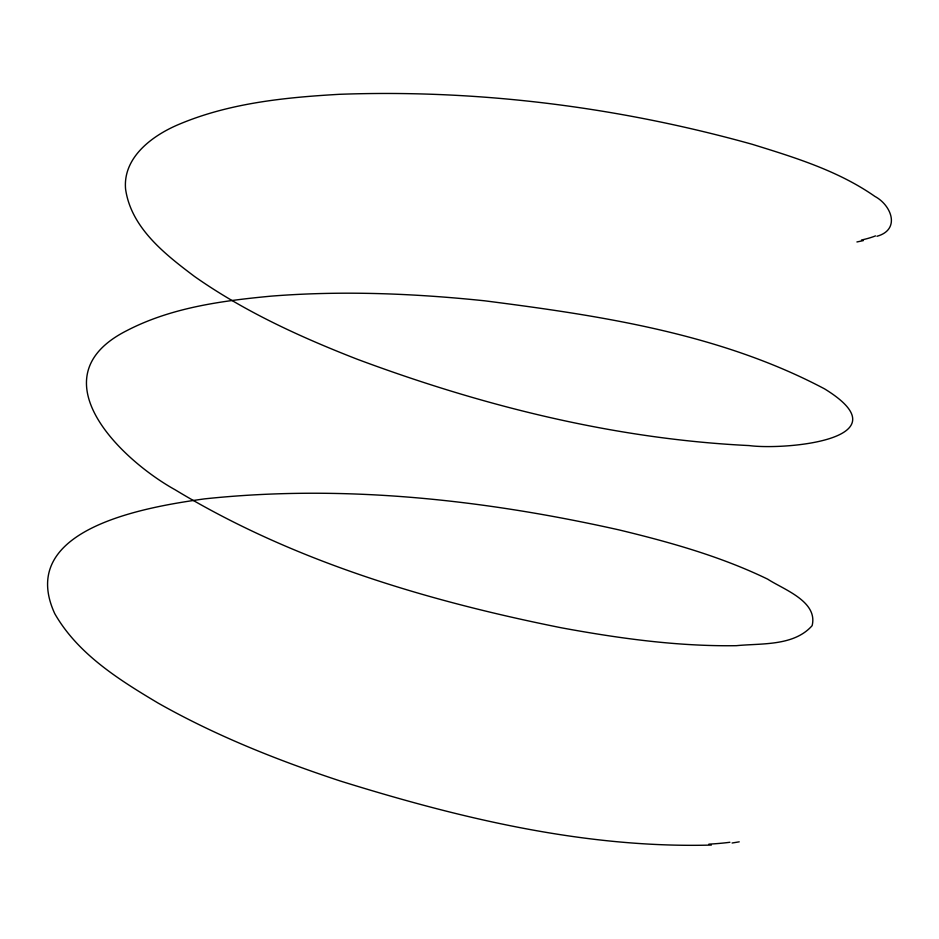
<?xml version="1.0" encoding="UTF-8"?>
<svg xmlns="http://www.w3.org/2000/svg" width="939" height="939" viewBox="0 0 939 939"><rect width="100%" height="100%" fill="white"/><g stroke="black" fill="none" stroke-linecap="round" stroke-linejoin="round"><path stroke-width="1.41" d="M876.979 236.276C900.806 229.632 891.51 205.265 874.913 196.427C838.163 170.71 794.511 157.388 752.104 144.266C618.226 106.917 478.432 89.264 339.46 94.311C284.81 97.445 228.893 103.032 178.07 124.723C152.177 135.756 122.774 157.459 125.568 189.044C131.096 227.966 165.158 254.34 194.561 276.5C244.551 311.631 300.562 337.124 357.289 359.25C482.881 406.059 614.975 439.088 749.216 445.579C783.854 450.262 907.567 439.898 824.559 388.863C720.166 333.58 600.537 315.645 484.7 300.809C413.841 293.438 342.277 290.503 271.183 296.137C222.003 300.773 171.379 307.523 126.976 330.551C35.412 376.633 119.992 459.218 175.264 489.853C293.074 561.205 427.304 600.913 561.534 627.827C619.177 638.403 677.641 646.537 736.376 645.68C761.517 643.192 793.807 646.349 812.129 625.667C818.186 601.359 783.502 589.481 767.703 579.163C720.577 556.334 669.824 542.167 619.083 529.913C483.538 499.56 343.005 484.148 204.373 498.891C149.101 506.637 15.282 527.788 54.744 613.625C77.878 654.119 119.089 679.789 158.104 703.076C215.724 735.695 277.545 760.273 340.305 781.013C460.157 818.327 585.032 848.422 711.351 845.065M863.399 240.584L856.92 241.957M739.228 841.837L732.103 843.011M729.908 842.271A389.497 72.197 13.4 0 1 708.851 844.149M875.547 235.889A389.497 69.838 12.5 0 1 861.474 240.02"/></g></svg>
